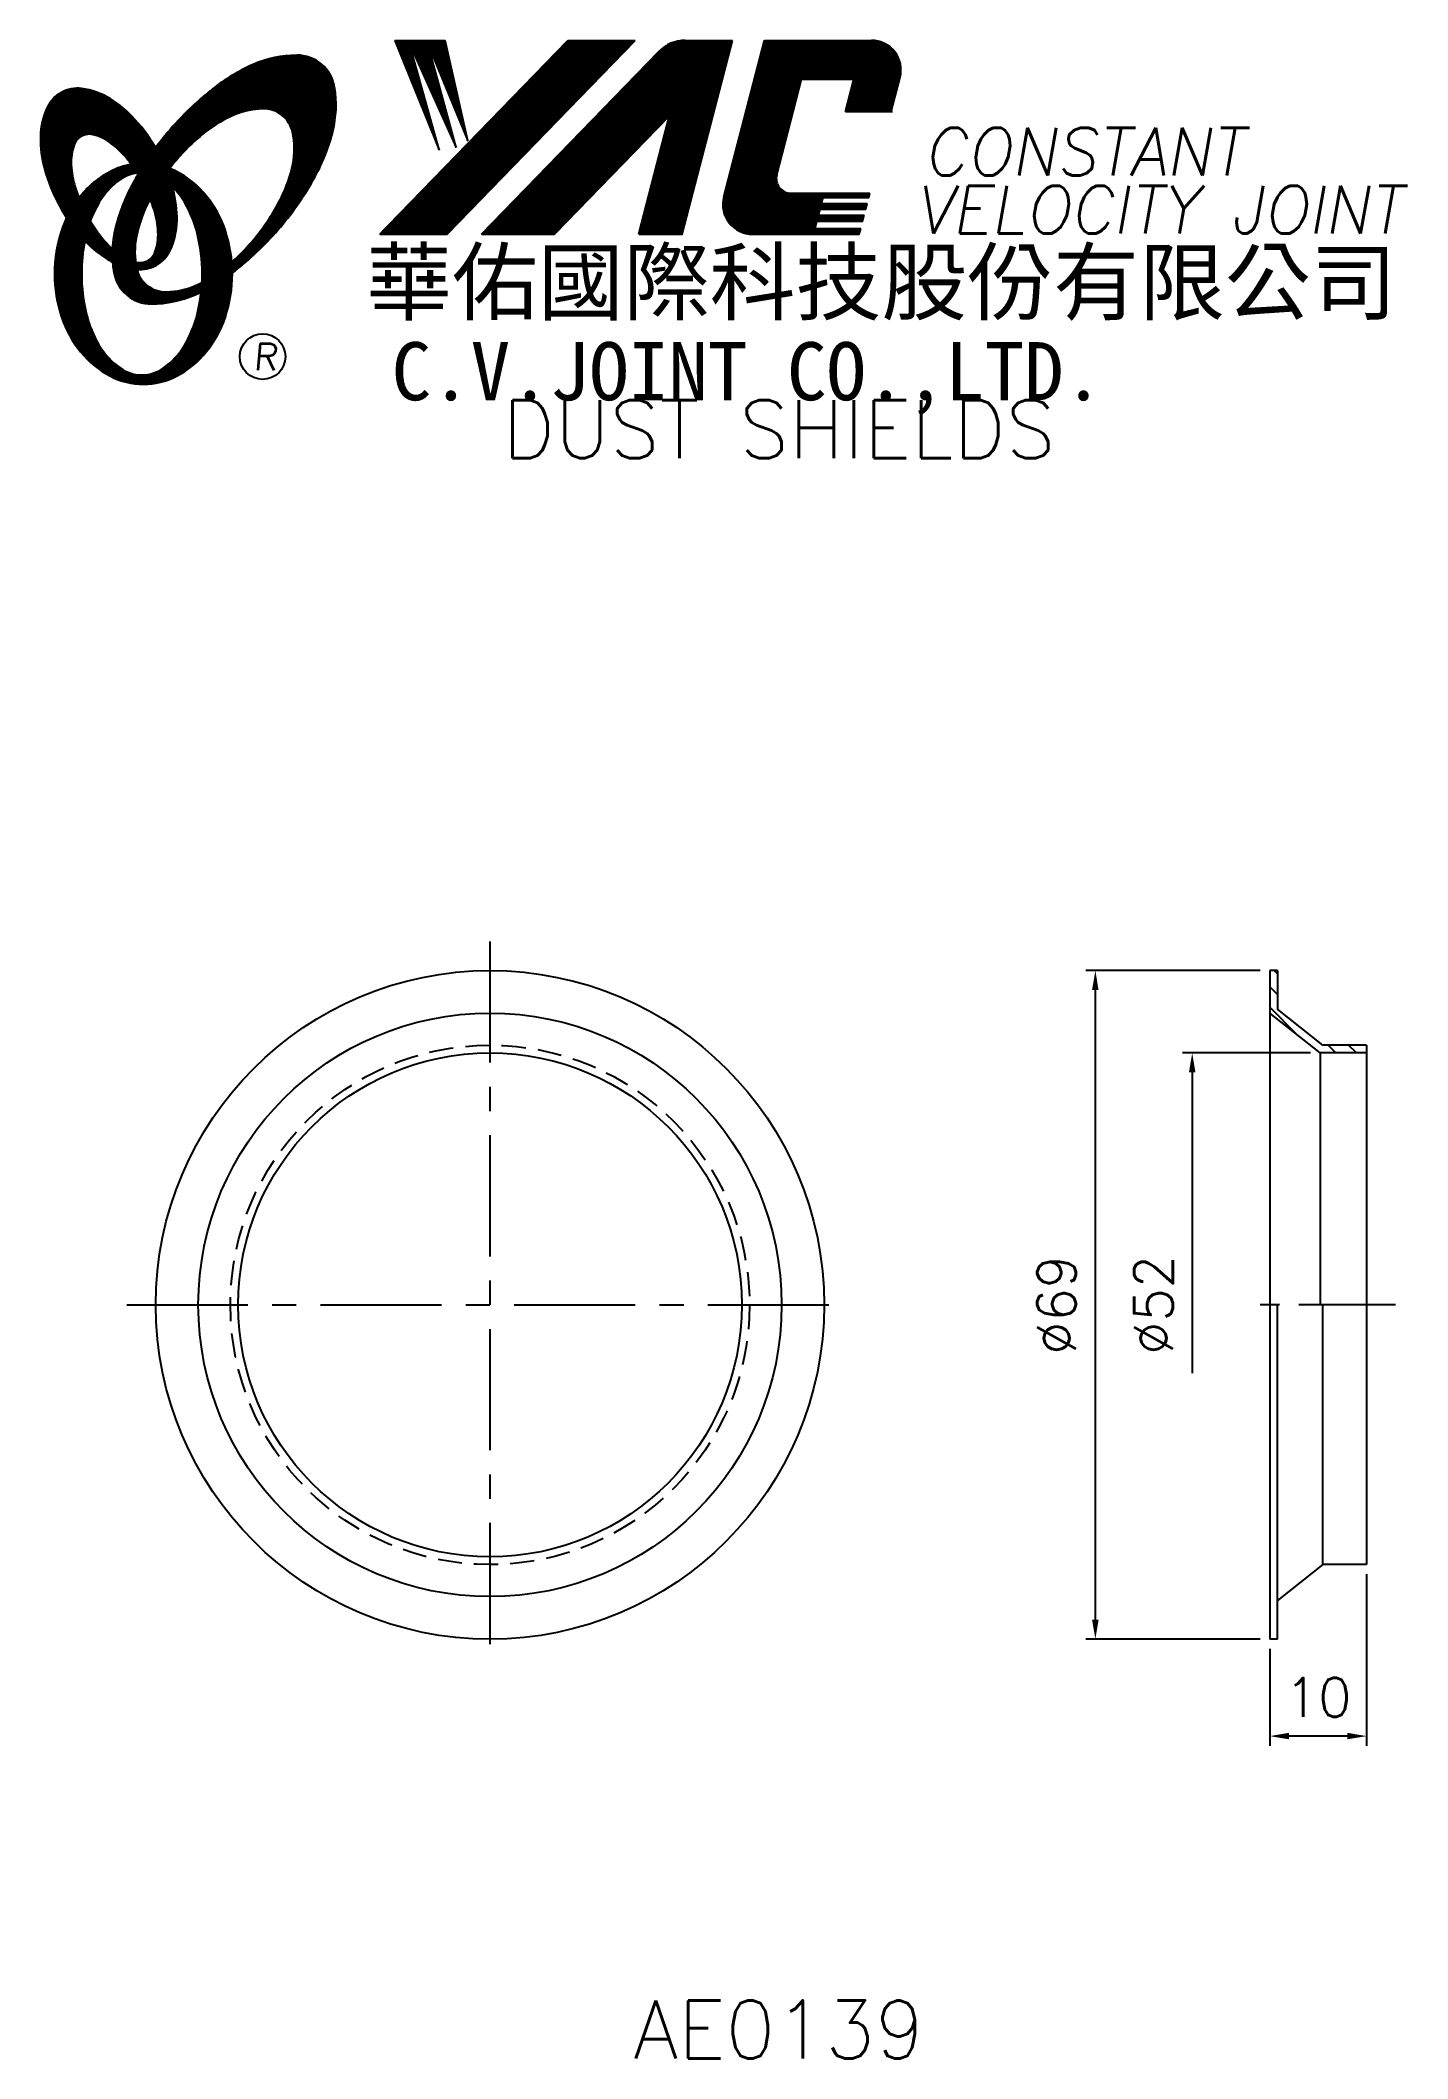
# Model space of a CAD drawing. Extents: x 115 to 256, y -2 to 207.
import ezdxf
from ezdxf.enums import TextEntityAlignment as Align

# ---------------------------------------------------------------- set-up
doc = ezdxf.new("R2010")
doc.units = 0
doc.header["$LTSCALE"] = 10
doc.header["$MEASUREMENT"] = 0
doc.linetypes.add('CENTER', pattern=[2, 1.25, -0.25, 0.25, -0.25])
doc.linetypes.add('HIDDEN', pattern=[0.375, 0.25, -0.125])
doc.layers.get('0').update_dxf_attribs({"linetype": 'CONTINUOUS'})
doc.layers.get('DEFPOINTS').update_dxf_attribs({"linetype": 'CONTINUOUS'})
doc.layers.add('4', color=4, linetype='CONTINUOUS')
doc.styles.add('CHINA', font='KAIU.TTF')
doc.styles.add('ITALICC', font='simplex.shx')
doc.dimstyles.new('STANDARD$0', dxfattribs={"dimtxt": 4, "dimasz": 2, "dimexe": 1, "dimexo": 1, "dimgap": 2, "dimtad": 1, "dimdec": 4, "dimzin": 10, "dimtxsty": 'ITALICC', "dimcen": 2, "dimclrd": 5, "dimclre": 5, "dimclrt": 18, "dimaunit": 1, "dimazin": 3, "dimtp": 0.1, "dimtfac": 0.7, "dimtdec": 4, "dimtmove": 0, "dimatfit": 3, "dimtolj": 1, "dimtzin": 10})
pattern_1 = [(45, (184.262669, -37.158917), (-0.00727476112, 0.00727476112), [])]
pattern_2 = [(45, (15.672124, -0.854508), (-0.00883883476, 0.00883883476), [])]

# ---------------------------------------------------------------- blocks, each defined once
blk = doc.blocks.new('*D14')
at = {"color": 5, "linetype": 'BYBLOCK'}
for p, q in [((245.85, 102.08), (232.63, 102.08)), ((233.63, 100.08), (233.63, 69.03))]:
    blk.add_line(p, q, dxfattribs=at)
blk.add_solid([(233.29, 100.08), (233.96, 100.08), (233.63, 102.08)], dxfattribs=at)
at = {"layer": 'DEFPOINTS', "color": 0, "linetype": 'BYBLOCK'}
for p in [(233.63, 102.08), (246.85, 102.08), (241.63, 50.08)]:
    blk.add_point(p, dxfattribs=at)
at = {"color": 18, "linetype": 'BYBLOCK', "insert": (229.63, 76.08), "char_height": 4, "attachment_point": 5, "rotation": 90, "style": 'ITALICC'}
blk.add_mtext('\\A1;∅52', dxfattribs=at)
blk = doc.blocks.new('*D15')
at = {"color": 5, "linetype": 'BYBLOCK'}
for p, q in [((240.63, 110.58), (222.63, 110.58)), ((223.63, 43.58), (223.63, 108.58)), ((240.63, 41.58), (222.63, 41.58))]:
    blk.add_line(p, q, dxfattribs=at)
for points in [[(223.29, 108.58), (223.96, 108.58), (223.63, 110.58)], [(223.29, 43.58), (223.96, 43.58), (223.63, 41.58)]]:
    blk.add_solid(points, dxfattribs=at)
at = {"layer": 'DEFPOINTS', "color": 0, "linetype": 'BYBLOCK'}
for p in [(223.63, 110.58), (241.63, 110.58), (241.63, 41.58)]:
    blk.add_point(p, dxfattribs=at)
at = {"color": 18, "linetype": 'BYBLOCK', "insert": (219.63, 76.08), "char_height": 4, "attachment_point": 5, "rotation": 90, "style": 'ITALICC'}
blk.add_mtext('\\A1;∅69', dxfattribs=at)
blk = doc.blocks.new('*D16')
at = {"color": 5, "linetype": 'BYBLOCK'}
for p, q in [((251.63, 48.28), (251.63, 30.58)), ((241.63, 40.58), (241.63, 30.58)), ((249.63, 31.58), (243.63, 31.58))]:
    blk.add_line(p, q, dxfattribs=at)
for points in [[(243.63, 31.92), (243.63, 31.25), (241.63, 31.58)], [(249.63, 31.92), (249.63, 31.25), (251.63, 31.58)]]:
    blk.add_solid(points, dxfattribs=at)
at = {"layer": 'DEFPOINTS', "color": 0, "linetype": 'BYBLOCK'}
for p in [(251.63, 49.28), (241.63, 41.58), (241.63, 31.58)]:
    blk.add_point(p, dxfattribs=at)
at = {"color": 18, "linetype": 'BYBLOCK', "insert": (246.63, 35.58), "char_height": 4, "attachment_point": 5, "style": 'ITALICC'}
blk.add_mtext('\\A1;10', dxfattribs=at)

msp = doc.modelspace()

# ---------------------------------------------------------------- hatches: boundary and pattern name
at = {"layer": '4', "linetype": 'CONTINUOUS'}
h = msp.add_hatch(dxfattribs=at)
h.set_pattern_fill('ANSI31', color=5, scale=0.1, style=0)
h.set_pattern_definition(pattern_2)
h.paths.add_polyline_path([(176.13083, 206.57648), (169.17352, 206.57648), (149.75692, 186.57272), (156.71422, 186.57272)])
h.paths.add_polyline_path([(179.67772, 198.8109), (176.49735, 186.57272), (180.97833, 186.57272), (186.17677, 206.57648), (181.28004, 206.57648, 0.202785967), (178.54597, 205.42006), (160.25183, 186.57272), (167.79875, 186.57272)])
h.paths.add_polyline_path([(193.30483, 202.57806), (198.69855, 202.57806), (197.82953, 199.23404), (202.54635, 199.23404), (203.46307, 202.76161, 0.490800957), (200.51287, 206.57648), (189.47855, 206.57648), (185.2715, 190.38759, 0.490800957), (188.2217, 186.57272), (199.25601, 186.57272), (199.41046, 187.16703), (194.69364, 187.16703), (194.887, 187.91111), (199.60383, 187.91111), (199.76238, 188.52125), (195.04556, 188.52125), (195.20681, 189.14172), (199.92363, 189.14172), (200.07981, 189.74271), (195.36299, 189.74271), (195.51979, 190.34609), (200.23661, 190.34609), (200.35334, 190.79528), (192.21359, 190.79528, -0.490800957), (190.73849, 192.70272)])
h = msp.add_hatch(dxfattribs=at)
h.set_pattern_fill('ANSI31', color=1, scale=0.1, style=0)
h.set_pattern_definition(pattern_2)
h.paths.add_polyline_path([(156.48889, 206.57648), (151.31157, 206.57648), (155.88233, 195.27274), (152.81639, 206.23072), (157.65113, 195.50839), (154.70312, 206.23072), (158.83034, 196.21536)])
h = msp.add_hatch(dxfattribs=at)
h.set_pattern_fill('ANSI31', color=5, scale=0.082305, style=0)
h.set_pattern_definition([(45, (15.672124, -0.854508), (-0.00727476112, 0.00727476112), [])])
h.paths.add_polyline_path([(137.7076, 199.514, -0.172879177), (139.64907, 198.85543, -0.172879177), (140.73636, 197.11738, -0.104527385), (140.76414, 193.78919, -0.065680101), (139.59461, 190.38723, -0.051823203), (137.15419, 186.54484, -0.044272532), (134.47922, 183.71851, -0.020203161), (134.53281, 182.58059, 0.006517006), (134.93736, 182.89267, 0.049863361), (139.49078, 187.30573, 0.049863361), (143.08042, 192.53289, 0.063682799), (144.90146, 197.16024, 0.103597411), (145.09076, 201.74421, 0.177892575), (143.74215, 204.11449, 0.177892575), (141.17976, 205.04782, 0.103597411), (136.69196, 204.09477, 0.063682799), (132.43422, 201.5257, 0.049863361), (127.8808, 197.11263, 0.016070017), (126.6101, 195.50632, -0.007061632), (126.85738, 195.06929, -0.031648676), (127.80996, 193.03271, -0.008069351), (128.24187, 193.59702, -0.051823203), (131.42025, 196.85548, -0.065680101), (134.46218, 198.77583, -0.104527385)])
h.paths.add_polyline_path([(124.63193, 186.35268, -0.065680101), (125.80146, 189.75463, -0.006063428), (126.0454, 190.22965, 0.027613469), (125.31856, 191.81772, 0.017011252), (124.78514, 192.7527, 0.007829282), (124.29116, 191.88547, 0.063682799), (122.47011, 187.25812, 0.103597411), (122.28082, 182.67415, 0.177892575), (123.62942, 180.30387, 0.177892575), (126.19181, 179.37055, 0.103597411), (130.67961, 180.32359, 0.008811776), (131.30658, 180.61367, 0.013922709), (131.3839, 181.58348, -0.009086703), (130.93389, 181.36603, -0.104527385), (127.68847, 180.62787, -0.172879177), (125.747, 181.28644, -0.172879177), (124.6597, 183.02449, -0.104527385)])
h = msp.add_hatch(dxfattribs=at)
h.set_pattern_fill('ANSI31', color=3, scale=0.082305, style=0)
h.set_pattern_definition(pattern_1)
h.paths.add_polyline_path([(121.91109, 200.56483, 0.106488277), (118.96921, 201.6034, 0.158297415), (116.87901, 201.20836, 0.158297415), (115.41968, 199.66067, 0.106488277), (114.70887, 196.62291, 0.071723199), (115.12691, 193.30995, 0.058080454), (116.6719, 189.49456, 0.058080454), (119.05294, 186.13677, 0.071723199), (121.61818, 183.99902, 0.020895977), (122.15837, 183.69703, -0.030777155), (122.14246, 185.07325, -0.042059526), (121.04611, 186.23601, -0.04691039), (119.42694, 188.71716, -0.04691039), (118.29866, 191.45664, -0.060581117), (117.89656, 193.71871, -0.10187153), (118.20818, 195.80691, -0.185892489), (118.98827, 196.69856, -0.185892489), (120.16491, 196.83668, -0.10187153), (122.06256, 195.91114, -0.060581117), (123.6994, 194.29887, -0.04691039), (125.31856, 191.81772, -0.04691039), (126.44684, 189.07823, -0.060581117), (126.84894, 186.81617, -0.10187153), (126.53732, 184.72796, -0.185892489), (125.75723, 183.83632, -0.185892489), (124.58059, 183.6982, -0.002013383), (124.53979, 183.70883, 0.021593804), (124.6597, 183.02449, 0.006477741), (124.67771, 182.94745, 0.14950097), (126.65026, 183.35549, 0.158297415), (128.10959, 184.90318, 0.106488277), (128.82041, 187.94095, 0.071723199), (128.40236, 191.2539, 0.058080454), (126.85738, 195.06929, 0.058080454), (124.47633, 198.42708, 0.071723199)])
h = msp.add_hatch(dxfattribs=at)
h.set_pattern_fill('ANSI31', color=1, scale=0.082305, style=0)
h.set_pattern_definition(pattern_1)
h.paths.add_polyline_path([(123.00472, 192.24138, -0.120168026), (124.69651, 192.89477, 0.016865385), (124.09675, 193.77751, 0.076648372), (121.94052, 193.0586, 0.104809576), (118.85606, 190.5455, 0.005838257), (118.68912, 190.33329, 0.028089978), (119.42694, 188.71716, 0.014237292), (119.86907, 187.93211, -0.045767751), (120.79425, 189.86896, -0.106890197)])
h.paths.add_polyline_path([(118.97335, 182.48676, -0.048711043), (119.30345, 185.8671, -0.007865741), (119.05294, 186.13677, -0.037695478), (117.41707, 188.25553, 0.03042545), (116.89174, 186.95156, 0.080710289), (116.16631, 182.48676, 0.080710289), (116.89174, 178.02197, 0.089265679), (118.85606, 174.42803, 0.104809576), (121.94052, 171.91493, 0.11926607), (125.34971, 171.09, 0.11926607), (128.7589, 171.91493, 0.104809576), (131.84336, 174.42803, 0.089265679), (133.80768, 178.02197, 0.080710289), (134.53312, 182.48676, 0.080710289), (133.80768, 186.95156, 0.089265679), (131.84336, 190.5455, 0.104809576), (128.7589, 193.0586, 0.025513357), (128.06567, 193.37135, 0.004818181), (127.80996, 193.03271, -0.023722145), (128.35118, 191.43596, -0.065307489), (129.58636, 189.86896, -0.073950765), (130.89881, 186.67123, -0.060532391), (131.40727, 182.48676, -0.060532391), (130.89881, 178.3023, -0.073950765), (129.58636, 175.10457, -0.106890197), (127.3759, 172.73215, -0.153118262), (125.19031, 172.04677, -0.153118262), (123.00472, 172.73215, -0.106890197), (120.79425, 175.10457, -0.073950765), (119.4818, 178.3023, -0.060532391)])
h = msp.add_hatch(dxfattribs=at)
h.set_pattern_fill('ANSI31', color=5, scale=12, angle=90, style=0)
h.set_pattern_definition([(135, (17.7893, -0.3014), (-1.06066, -1.06066), [])])
h.paths.add_polyline_path([(251.62747, 102.08238), (251.62747, 102.88238), (247.12747, 102.88238), (242.42747, 106.58238), (242.42747, 110.58238), (241.62747, 110.58238), (241.62747, 106.19402), (246.85036, 102.08238)])

# ---------------------------------------------------------------- linework, layer by layer
at = {"layer": '4', "color": 5, "linetype": 'CONTINUOUS'}
for p, q in [((149.75692, 186.57272), (169.17352, 206.57648)), ((156.71422, 186.57272), (176.13083, 206.57648)), ((169.17352, 206.57648), (176.13083, 206.57648)), ((180.97833, 186.57272), (186.17677, 206.57648)), ((181.28004, 206.57648), (186.17677, 206.57648)), ((185.2715, 190.38759), (189.47855, 206.57648)), ((189.47855, 206.57648), (200.51287, 206.57648)), ((160.25183, 186.57272), (178.54597, 205.42006)), ((190.73849, 192.70272), (193.30483, 202.57806)), ((193.30483, 202.57806), (198.69855, 202.57806)), ((197.82953, 199.23404), (198.69855, 202.57806)), ((202.54635, 199.23404), (203.46307, 202.76161)), ((167.79875, 186.57272), (179.67772, 198.8109)), ((176.49735, 186.57272), (179.67772, 198.8109)), ((197.82953, 199.23404), (202.69678, 199.23404)), ((192.21359, 190.79528), (200.35334, 190.79528)), ((195.36299, 189.74271), (195.51979, 190.34609)), ((195.36299, 189.74271), (200.07981, 189.74271)), ((195.51979, 190.34609), (200.23661, 190.34609)), ((199.92363, 189.14172), (200.07981, 189.74271)), ((200.23661, 190.34609), (200.35334, 190.79528)), ((194.69364, 187.16703), (194.887, 187.91111)), ((194.887, 187.91111), (199.60383, 187.91111)), ((195.04556, 188.52125), (195.20681, 189.14172)), ((195.04556, 188.52125), (199.76238, 188.52125)), ((195.20681, 189.14172), (199.92363, 189.14172)), ((199.60383, 187.91111), (199.76238, 188.52125)), ((149.75692, 186.57272), (156.71422, 186.57272)), ((160.25183, 186.57272), (167.79875, 186.57272)), ((176.49735, 186.57272), (180.97833, 186.57272)), ((188.2217, 186.57272), (199.25601, 186.57272)), ((194.69364, 187.16703), (199.41046, 187.16703)), ((199.25601, 186.57272), (199.41046, 187.16703))]:
    msp.add_line(p, q, dxfattribs=at)
at = {"layer": '4', "color": 1, "linetype": 'CONTINUOUS'}
for p, q in [((151.31157, 206.57648), (155.88233, 195.27274)), ((151.31157, 206.57648), (156.48889, 206.57648)), ((155.88233, 195.27274), (152.81639, 206.23072)), ((152.81639, 206.23072), (157.65113, 195.50839)), ((157.65113, 195.50839), (154.70312, 206.23072)), ((154.70312, 206.23072), (158.83034, 196.21536)), ((158.83034, 196.21536), (156.48889, 206.57648))]:
    msp.add_line(p, q, dxfattribs=at)
at = {"layer": '4', "color": 5, "linetype": 'CENTER'}
for p, q in [((161.12749, 113.58238), (161.12749, 38.58238)), ((123.62749, 76.08238), (198.62749, 76.08238))]:
    msp.add_line(p, q, dxfattribs=at)
at = {"layer": '4', "color": 7, "linetype": 'CONTINUOUS'}
for p, q in [((241.62747, 110.58238), (241.62747, 41.58238)), ((242.42747, 110.58238), (241.62747, 110.58238)), ((242.42747, 110.58238), (242.42747, 106.58238)), ((247.12747, 102.88238), (242.42747, 106.58238)), ((246.85036, 102.08238), (241.62747, 106.19402)), ((246.85036, 102.08238), (246.85036, 76.08238)), ((251.62747, 102.08238), (246.85036, 102.08238)), ((251.62747, 102.88238), (247.12747, 102.88238)), ((251.62747, 102.88238), (251.62747, 49.28238)), ((242.42747, 41.58238), (242.42747, 76.08238)), ((247.12747, 49.28238), (247.12747, 76.08238)), ((247.12747, 49.28238), (242.42747, 45.58238)), ((251.62747, 49.28238), (247.12747, 49.28238)), ((242.42747, 41.58238), (241.62747, 41.58238))]:
    msp.add_line(p, q, dxfattribs=at)
at = {"layer": '4', "color": 5, "linetype": 'CENTER', "ltscale": 0.8}
msp.add_line((254.62747, 76.08238), (238.62747, 76.08238), dxfattribs=at)
at = {"layer": '4', "color": 5, "linetype": 'CONTINUOUS'}
for points in [[(134.53281, 182.58059, 0.006517006), (134.93736, 182.89267, 0.049863361), (139.49078, 187.30573, 0.049863361), (143.08042, 192.53289, 0.063682799), (144.90146, 197.16024, 0.103597411), (145.09076, 201.74421, 0.177892575), (143.74215, 204.11449, 0.177892575), (141.17976, 205.04782, 0.103597411), (136.69196, 204.09477, 0.063682799), (132.43422, 201.5257, 0.049863361), (127.8808, 197.11263, 0.016070017), (126.6101, 195.50632)], [(134.47922, 183.71851, 0.044272532), (137.15419, 186.54484, 0.051823203), (139.59461, 190.38723, 0.065680101), (140.76414, 193.78919, 0.104527385), (140.73636, 197.11738, 0.172879177), (139.64907, 198.85543, 0.172879177), (137.7076, 199.514, 0.104527385), (134.46218, 198.77583, 0.065680101), (131.42025, 196.85548, 0.051823203), (128.24187, 193.59702, 0.008069351), (127.80996, 193.03271)], [(124.78514, 192.7527, 0.007829282), (124.29116, 191.88547, 0.063682799), (122.47011, 187.25812, 0.103597411), (122.28082, 182.67415, 0.177892575), (123.62942, 180.30387, 0.177892575), (126.19181, 179.37055, 0.103597411), (130.67961, 180.32359, 0.008811776), (131.30658, 180.61367, 0.008811776)], [(126.0454, 190.22965, 0.006063428), (125.80146, 189.75463, 0.065680101), (124.63193, 186.35268, 0.104527385), (124.6597, 183.02449, 0.172879177), (125.747, 181.28644, 0.172879177), (127.68847, 180.62787, 0.104527385), (130.93389, 181.36603, 0.009086703), (131.3839, 181.58348, 0.009086703)]]:
    msp.add_lwpolyline(points, format="xyb", dxfattribs=at)
at = {"layer": '4', "color": 3, "linetype": 'CONTINUOUS'}
for points in [[(124.67771, 182.94745, 0.14950097), (126.65026, 183.35549, 0.158297415), (128.10959, 184.90318, 0.106488277), (128.82041, 187.94095, 0.071723199), (128.40236, 191.2539, 0.058080454), (126.85738, 195.06929, 0.058080454), (124.47633, 198.42708, 0.071723199), (121.91109, 200.56483, 0.106488277), (118.96921, 201.6034, 0.158297415), (116.87901, 201.20836, 0.158297415), (115.41968, 199.66067, 0.106488277), (114.70887, 196.62291, 0.071723199), (115.12691, 193.30995, 0.058080454), (116.6719, 189.49456, 0.058080454), (119.05294, 186.13677, 0.071723199), (121.61818, 183.99902, 0.020895977), (122.15837, 183.69703, 0.020895977)], [(124.53979, 183.70883, 0.002013383), (124.58059, 183.6982, 0.185892489), (125.75723, 183.83632, 0.185892489), (126.53732, 184.72796, 0.10187153), (126.84894, 186.81617, 0.060581117), (126.44684, 189.07823, 0.04691039), (125.31856, 191.81772, 0.04691039), (123.6994, 194.29887, 0.060581117), (122.06256, 195.91114, 0.10187153), (120.16491, 196.83668, 0.185892489), (118.98827, 196.69856, 0.185892489), (118.20818, 195.80691, 0.10187153), (117.89656, 193.71871, 0.060581117), (118.29866, 191.45664, 0.04691039), (119.42694, 188.71716, 0.04691039), (121.04611, 186.23601, 0.042059526), (122.14246, 185.07325, 0.042059526)]]:
    msp.add_lwpolyline(points, format="xyb", dxfattribs=at)
at = {"layer": '4', "color": 1, "linetype": 'CONTINUOUS'}
for points in [[(124.09675, 193.77751, 0.076648372), (121.94052, 193.0586, 0.104809576), (118.85606, 190.5455, 0.005838257), (118.68912, 190.33329, 0.005838257)], [(117.41707, 188.25553, 0.03042545), (116.89174, 186.95156, 0.080710289), (116.16631, 182.48676, 0.080710289), (116.89174, 178.02197, 0.089265679), (118.85606, 174.42803, 0.104809576), (121.94052, 171.91493, 0.11926607), (125.34971, 171.09, 0.11926607), (128.7589, 171.91493, 0.104809576), (131.84336, 174.42803, 0.089265679), (133.80768, 178.02197, 0.080710289), (134.53312, 182.48676, 0.080710289), (133.80768, 186.95156, 0.089265679), (131.84336, 190.5455, 0.104809576), (128.7589, 193.0586, 0.025513357), (128.06567, 193.37135, 0.025513357)], [(124.69651, 192.89477, 0.120168026), (123.00472, 192.24138, 0.106890197), (120.79425, 189.86896, 0.045767751), (119.86907, 187.93211, 0.045767751)], [(119.30345, 185.8671, 0.048711043), (118.97335, 182.48676, 0.060532391), (119.4818, 178.3023, 0.073950765), (120.79425, 175.10457, 0.106890197), (123.00472, 172.73215, 0.153118262), (125.19031, 172.04677, 0.153118262), (127.3759, 172.73215, 0.106890197), (129.58636, 175.10457, 0.073950765), (130.89881, 178.3023, 0.060532391), (131.40727, 182.48676, 0.060532391), (130.89881, 186.67123, 0.073950765), (129.58636, 189.86896, 0.065307489), (128.35118, 191.43596)]]:
    msp.add_lwpolyline(points, format="xyb", dxfattribs=at)
at = {"layer": '4', "color": 5, "linetype": 'CONTINUOUS'}
msp.add_circle((137.65395, 173.94105), 2.35282, dxfattribs=at)
at = {"layer": '4', "color": 7, "linetype": 'CONTINUOUS'}
for radius in [34.5, 30.11164, 26]:
    msp.add_circle((161.12749, 76.08238), radius, dxfattribs=at)
at = {"layer": '4', "color": 5, "linetype": 'HIDDEN'}
msp.add_circle((161.12749, 76.08238), 26.8, dxfattribs=at)
at = {"layer": '4', "color": 5, "linetype": 'CONTINUOUS'}
for centre, radius, start, end in [((181.28004, 202.76624), 3.81024, 90, 135.8533387), ((200.51287, 203.52828), 3.04819, 345.4326059, 90), ((192.21359, 192.31938), 1.5241, 165.4326059, 270), ((188.2217, 189.62091), 3.04819, 165.4326059, 270)]:
    msp.add_arc(centre, radius, start, end, dxfattribs=at)

# ---------------------------------------------------------------- texts
at = {"layer": '4', "color": 5, "linetype": 'CONTINUOUS', "style": 'ITALICC'}
for s, height, oblique, p in [('CONSTANT', 4.9, 10, (205.90573, 192.64318)), ('VELOCITY JOINT', 4.9, 10, (205.0275, 186.6478)), ('R', 2.75625, 5, (136.69527, 172.53144))]:
    msp.add_text(s, height=height, dxfattribs=dict(at, oblique=oblique)).set_placement(p)
at = {"layer": '4', "color": 7, "linetype": 'CONTINUOUS', "style": 'CHINA'}
for s, height, p in [('華佑國際科技股份有限公司', 6.5, (148.34356, 178.38287)), ('C.V.JOINT CO.,LTD.', 6, (150.97219, 169.43665))]:
    msp.add_text(s, height=height, dxfattribs=at).set_placement(p)
at = {"layer": '4', "color": 18, "linetype": 'CONTINUOUS', "style": 'ITALICC'}
for s, p in [('DUST SHIELDS', (190.97492, 163.44383)), ('AE0139', (190.97492, -1.70356))]:
    msp.add_text(s, height=6, dxfattribs=at).set_placement(p, align=Align.CENTER)

# ---------------------------------------------------------------- dimensions: what is measured, and where the dimension line sits
at = {"layer": '4', "color": 7, "linetype": 'CONTINUOUS'}
dim = msp.add_linear_dim(base=(223.62756, 110.58238), p1=(241.62747, 41.58238), p2=(241.62747, 110.58238), angle=90, text='%%C69', dimstyle='STANDARD$0', dxfattribs=at)
dim.commit()
dim.dimension.update_dxf_attribs({"geometry": '*D15', "text_midpoint": (219.62756, 76.08238)})
dim = msp.add_linear_dim(base=(233.62751, 102.08238), p1=(241.62747, 50.08238), p2=(246.85036, 102.08238), angle=90, text='%%C52', dimstyle='STANDARD$0', override={"dimcen": -2, "dimse1": 1, "dimsd1": 1}, dxfattribs=at)
dim.commit()
dim.dimension.update_dxf_attribs({"geometry": '*D14', "text_midpoint": (229.62751, 76.08238)})
dim = msp.add_linear_dim(base=(241.62747, 31.58234), p1=(251.62747, 49.28238), p2=(241.62747, 41.58238), text='10', dimstyle='STANDARD$0', dxfattribs=at)
dim.commit()
dim.dimension.update_dxf_attribs({"geometry": '*D16', "text_midpoint": (246.62747, 35.58234)})

doc.saveas('drawing.dxf')
